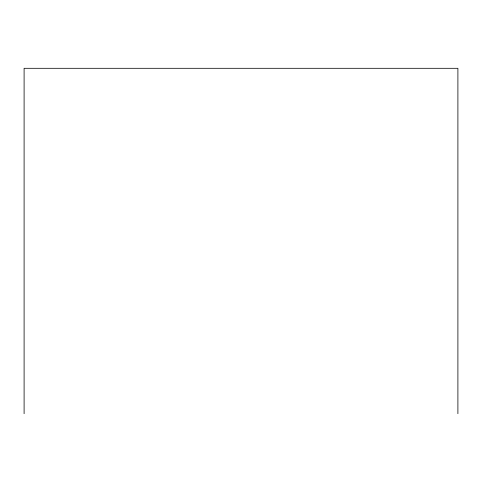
<?xml version="1.0" encoding="UTF-8"?>
<svg xmlns="http://www.w3.org/2000/svg" width="482" height="482" viewBox="0 0 482 482"><rect width="100%" height="100%" fill="white"/><g stroke="black" fill="none" stroke-linecap="round" stroke-linejoin="round"><path stroke-width="0.72" d="M457.9 413.695L457.9 68.305L24.1 68.305L24.1 413.695"/></g></svg>
